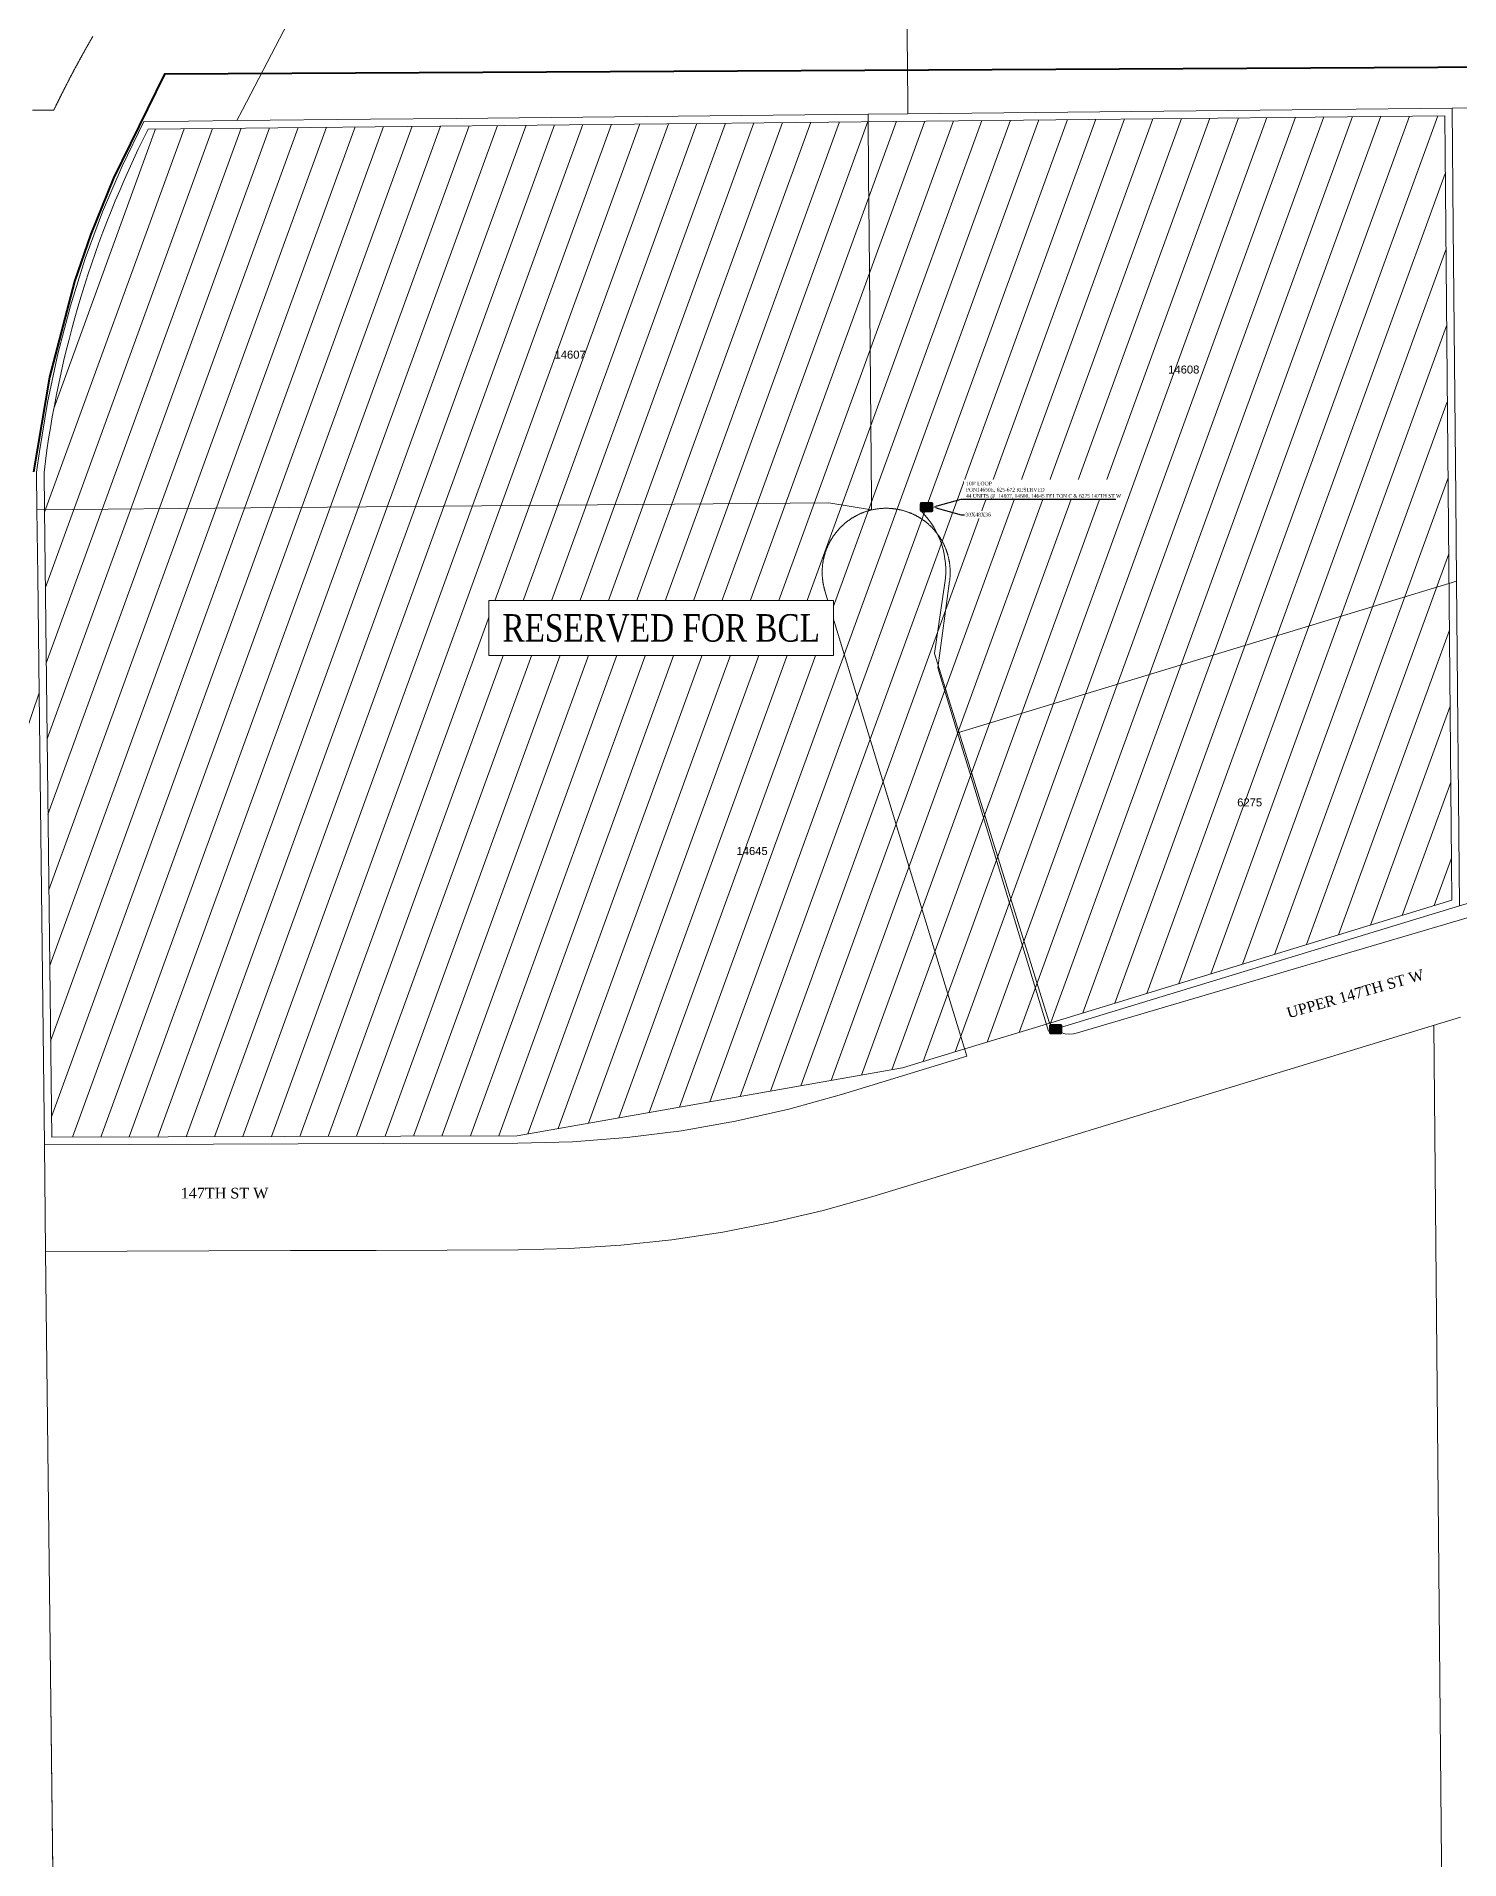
# Model space of a CAD drawing. Header units: feet. Extents: x 865220 to 2843432, y -2240498 to 970288.
# Drawn here: x 2833243 to 2834576, y 961475 to 963183 of the extents above; entities that cross this region are included whole.
import ezdxf
from ezdxf import colors
from ezdxf.entities.mleader import LeaderData, LeaderLine
from ezdxf.enums import TextEntityAlignment as Align
from ezdxf.lldxf.tags import DXFTag
from ezdxf.math import Vec2, Vec3

# ---------------------------------------------------------------- set-up
doc = ezdxf.new("R2010")
doc.units = ezdxf.units.FT
doc.header["$LTSCALE"] = 0.015
doc.header["$MEASUREMENT"] = 0
for name, color, linetype, lineweight in [('72B', 112, '72B', 5), ('RUNNING LINE (UNDERGROUND)', 10, 'Continuous', 40), ('WORK BOUNDARY', 110, 'Continuous', 40)]:
    doc.layers.add(name, color=color, linetype=linetype, lineweight=lineweight)
for name, color, linetype in [('Dakota County Addresses', 7, 'Continuous'), ('Dakota County Parcels', 7, 'Continuous'), ('DETAIL', 7, 'Continuous'), ('NOTES', 7, 'Continuous'), ('PROP_TEL', 6, 'Continuous'), ('STREET NAME', 7, 'Continuous'), ('TELEPHONE STRUCT-PROP', 6, 'Continuous')]:
    doc.layers.add(name, color=color, linetype=linetype)
doc.styles.add('Dimensions 100', font='arial.ttf')
doc.styles.add('Line', font='txt.shx', dxfattribs={"height": 3})
doc.styles.add('SIMPLEX', font='times.ttf', dxfattribs={"width": 0.8})
doc.styles.get("Standard").update_dxf_attribs({"font": 'times.ttf'})
doc.styles.add('Utilities', font='arial.ttf', dxfattribs={"height": 2.5})
tags = doc.linetypes.add('72B', pattern='A,80,-5,["72B",Line,S=1.5,R=0,X=0,Y=-1.5],-20', length=105).pattern_tags.tags
tags[6] = DXFTag(74, 10)

# ---------------------------------------------------------------- blocks, each defined once
blk = doc.blocks.new('ACMAP_ANN_TEMPLATE_Dakota County Addresses')
at = {"layer": 'Dakota County Addresses', "style": 'Dimensions 100'}
blk.add_attdef('DakotaCountyAddress', text='', height=50, dxfattribs=at).set_placement((0, 0), align=Align.CENTER)
blk = doc.blocks.new('NEW HH')
at = {"ltscale": 40, "true_color": 0xffffff}
h = blk.add_hatch(color=7, dxfattribs=at)
h.dxf.hatch_style = 1
h.paths.add_polyline_path([(-0.06105542969374866, -0.03052771484690631, 0.4142135623730951), (-0.04579157227031772, -0.04579157227033726), (0.04579157227026798, -0.04579157227033726, 0.4142135623730951), (0.06105542969369893, -0.03052771484690631), (0.06105542969369893, 0.03052771484699512, 0.4142135623736632), (0.04579157227023838, 0.04579157227042607), (-0.04579157227034732, 0.04579157227024844, 0.414213562372527), (-0.06105542969374866, 0.03052771484681749)])
at = {"layer": 'RUNNING LINE (UNDERGROUND)', "color": 6, "lineweight": 0, "const_width": 0.005, "flags": 128}
blk.add_lwpolyline([(-0.06105542969374866, 0.03052771484681749), (-0.06105542969374866, -0.03052771484690631, 0.414213562373095), (-0.04579157227031772, -0.04579157227033726), (0.04579157227026798, -0.04579157227033726, 0.414213562373095), (0.06105542969369893, -0.03052771484690631), (0.06105542969369893, 0.03052771484699512, 0.414213562373095), (0.04579157227026798, 0.04579157227042607), (-0.04579157227031772, 0.04579157227024844, 0.414213562373095)], format="xyb", close=True, dxfattribs=at)
at = {"layer": 'TELEPHONE STRUCT-PROP', "color": 18, "true_color": 0x000000, "style": 'Utilities'}
blk.add_text('HH', height=0.05, dxfattribs=at).set_placement((-2.486899575160351e-14, -4.440892098500626e-14), align=Align.MIDDLE_CENTER)

msp = doc.modelspace()

# ---------------------------------------------------------------- hatches: boundary and pattern name
at = {"layer": 'NOTES', "lineweight": 5, "ltscale": 100, "transparency": 33554623}
h = msp.add_hatch(dxfattribs=at)
h.set_pattern_fill('ANSI31', color=5, scale=200, angle=25)
h.set_pattern_definition([(70, (2833249.873880917, 962151.5300331897), (-23.49231551964771, 8.550503583141719), [])])
h.paths.add_polyline_path([(2833347.589338623, 963096.438834881, 0.08729547607248989), (2833249.873880917, 962774.5251677592), (2833250.278273049, 962739.7150911163), (2833257.115634802, 962151.5300331897), (2833693.32477564, 962152.9049820453), (2834054.375099075, 962216.4320151947), (2834112.754862714, 962234.2566975898), (2834189.259593671, 962257.6153291083), (2834569.218464925, 962373.6304392244), (2834562.462544776, 963108.9742733127)])

# ---------------------------------------------------------------- linework, layer by layer
at = {"layer": '72B', "lineweight": 5, "ltscale": 100, "flags": 128}
msp.add_lwpolyline([(2835954.85553754, 962487.1767841788), (2835854.656502668, 962482.4994871069), (2835726, 962474), (2835172.275568924, 962474.0039382955, 0.03837429374884616), (2834971, 962456.5, 0.02228077508469801), (2834736, 962402), (2834218.5, 962249.5, -0.36754572812633), (2834191.687956515, 962259.4220682777), (2834084.5, 962605), (2834094, 962671, 0.2379149485187785), (2834072.358885303, 962737.5476607615)], format="xyb", dxfattribs=at)
at = {"layer": 'Dakota County Parcels', "lineweight": 5, "ltscale": 100}
for p, q in [((2833239.03563318, 963114.02061898), (2833259.042530906, 963114.192784739)), ((2834059.386234731, 963110.7857509267), (2834569.397867306, 963116.0462067474)), ((2835090.623794147, 963121.4245965232), (2834569.397867306, 963116.0462067474)), ((2833343.276283145, 963103.3947040637), (2833385.138833941, 963103.826924247)), ((2833385.138833941, 963103.826924247), (2833430.487764465, 963104.2968692195)), ((2833430.487764465, 963104.2968692195), (2833555.963583783, 963105.5894928214)), ((2833555.963583783, 963105.5894928214), (2833636.21379405, 963106.41750062)), ((2833242.868981298, 962774.9062684674), (2833245.538276107, 962794.321448141)), ((2833242.868981298, 962774.9062684674), (2833243.278745953, 962739.6337250595)), ((2833243.278745953, 962739.6337250595), (2833243.99899822, 962677.6806301188)), ((2834025.25014704, 962739.3979183708), (2833985.200469032, 962746.0332812977)), ((2833245.274860397, 962567.9285297219), (2833243.99899822, 962677.6806301188)), ((2834098.510289325, 962672.850104851), (2834087.324437879, 962591.4756374222)), ((2834114.798966634, 962227.5618010883), (2833981.696680073, 962663.5009283435)), ((2834105.897136424, 962530.646012557), (2834087.324437879, 962591.4756374222)), ((2834576.266232702, 962368.4633412745), (2834659.335771658, 962393.8263901)), ((2834576.266324452, 962368.4583424118), (2834191.303778809, 962250.9204574053)), ((2834026.418863346, 962096.0313636411), (2834577.22424499, 962264.204888833)), ((2834562.247058116, 961173.8637923386), (2834552.299012632, 962256.5994573322)), ((2834114.798966634, 962227.5618010883), (2833997.220540726, 962191.6624077421)), ((2833255.658026634, 961674.6770957795), (2833254.443826312, 961779.1308826667)), ((2833268.662515139, 960555.9244044248), (2833255.658026634, 961674.6770957795))]:
    msp.add_line(p, q, dxfattribs=at)
for points in [[(2834055.70892213, 963507.2458328877), (2834059.293483114, 963120.7841944185), (2834059.386234731, 963110.7857509267)], [(2833430.487764465, 963104.2968692195), (2833435.729485931, 963114.3504268948), (2833617.518816255, 963463.0118285019)], [(2833295.690105941, 963183.3829551165), (2833295.439739668, 963182.9502200235), (2833295.189574401, 963182.5173616272), (2833294.939610151, 963182.0843799051), (2833294.689871922, 963181.6512750809), (2833294.440334488, 963181.218071935), (2833294.191023285, 963180.7847207088), (2833293.941887885, 963180.3512709413), (2833293.692978492, 963179.9176980678), (2833293.444270125, 963179.4840018947), (2833293.19578777, 963179.0501826305), (2833292.947506421, 963178.6162400295), (2833292.699425896, 963178.1821991291), (2833292.451546569, 963177.7480099064), (2833292.203893072, 963177.3137225967), (2833291.956440575, 963176.8793119651), (2833291.709214098, 963176.4447782238), (2833291.462188626, 963176.0101211865), (2833291.215363978, 963175.5753658277), (2833290.968740542, 963175.1404621538), (2833290.722342903, 963174.7054603894), (2833290.4761463, 963174.2703352992), (2833290.2301507, 963173.8350869019), (2833289.984380893, 963173.3997403991), (2833289.738812328, 963172.9642455888), (2833289.493444564, 963172.5286524531), (2833289.248302815, 963172.0929362339), (2833289.00336207, 963171.6570966926), (2833288.758622142, 963171.2211588372), (2833288.514108432, 963170.7850728792), (2833288.269795525, 963170.3488886107), (2833288.025708427, 963169.912606233), (2833287.78179755, 963169.4761753429), (2833287.53813748, 963169.0396465522), (2833287.294653642, 963168.6029692378), (2833287.051395385, 963168.1662188258), (2833286.808338364, 963167.7293201026), (2833286.565507143, 963167.2923232701), (2833286.322876935, 963166.8552031231), (2833286.080447736, 963166.4179596615), (2833285.838244557, 963165.9805931125), (2833285.596242186, 963165.5431282383), (2833285.354440837, 963165.1055400644), (2833285.112865488, 963164.6678287697), (2833284.871490953, 963164.230019172), (2833284.630342421, 963163.7920864571), (2833284.389394908, 963163.3540304464), (2833284.148648412, 963162.9158511285), (2833283.908127733, 963162.477573694), (2833283.667808053, 963162.0391729523), (2833283.427714393, 963161.6006490972), (2833283.187821527, 963161.1620269429), (2833282.948129681, 963160.7232814517), (2833282.708663855, 963160.2844128918), (2833282.469398826, 963159.8454459917), (2833282.23033483, 963159.406355792), (2833281.991496823, 963158.9671424788), (2833281.752884641, 963158.5278310825), (2833281.514473462, 963158.0883963343), (2833281.276263305, 963157.6488383051), (2833281.038253936, 963157.2091819693), (2833280.800470597, 963156.7694025089), (2833280.562913274, 963156.3294999462), (2833280.325556746, 963155.8894990694), (2833280.088401234, 963155.4493749004), (2833279.851471535, 963155.0091526147), (2833279.614743046, 963154.5687820178), (2833279.378215162, 963154.1283381034), (2833279.141913503, 963153.6877460827), (2833278.905837642, 963153.2470559676), (2833278.669962591, 963152.8062675272), (2833278.434288773, 963152.3653307792), (2833278.198840537, 963151.9243209336), (2833277.963593529, 963151.4831627656), (2833277.728572316, 963151.0419065033), (2833277.493751913, 963150.600551923), (2833277.259132531, 963150.1590740208), (2833277.024739164, 963149.7174730275), (2833276.790571808, 963149.275748932), (2833276.55660505, 963148.8339515079), (2833276.322839505, 963148.3920057763), (2833276.08929977, 963147.9499619391), (2833275.855961055, 963147.5077948023), (2833275.622848132, 963147.0655295562), (2833275.389936026, 963146.623165996), (2833275.157250145, 963146.180654322), (2833274.92476485, 963145.7380693492), (2833274.692505784, 963145.2953362663), (2833274.460447525, 963144.8525048655), (2833274.228615067, 963144.4095753592), (2833273.996983626, 963143.9665225495), (2833273.765577977, 963143.5233716194), (2833273.534373353, 963143.0800973822), (2833273.303369747, 963142.6366998416), (2833273.072591934, 963142.1932041955), (2833272.84203993, 963141.7496104252), (2833272.611688949, 963141.3058933739), (2833272.381563971, 963140.8620531943), (2833272.151639805, 963140.418114708), (2833271.921916445, 963139.9740779151), (2833271.692419097, 963139.5299179975), (2833271.463147761, 963139.0856349927), (2833271.234077224, 963138.6412536774), (2833271.005207494, 963138.1967740443), (2833270.776588787, 963137.7521715027), (2833270.548146084, 963137.3074454602), (2833270.319928984, 963136.8626462978), (2833270.091938109, 963136.4176990327), (2833269.864147822, 963135.9726784576), (2833269.636583759, 963135.5275097836), (2833269.409220291, 963135.0822677847), (2833269.182082836, 963134.6369026836), (2833268.955146402, 963134.191414268), (2833268.728435762, 963133.7458277505), (2833268.501925936, 963133.3001429227), (2833268.275642121, 963132.8543349926), (2833268.049584114, 963132.4084289533), (2833267.823727121, 963131.9623995919), (2833267.598070918, 963131.5162719202), (2833267.372640527, 963131.0700461541), (2833267.147436163, 963130.6236972783), (2833266.92243259, 963130.1772500922), (2833266.697655038, 963129.7306797889), (2833266.473078292, 963129.2840111826), (2833266.248727548, 963128.8372194667), (2833266.024577416, 963128.3903544408), (2833265.80065349, 963127.943341301), (2833265.576930167, 963127.4962548662), (2833265.353432863, 963127.0490453069), (2833265.130161358, 963126.6017376494), (2833264.90709087, 963126.1543066811), (2833264.684246189, 963125.7067776148), (2833264.461602516, 963125.2591252115), (2833264.239184445, 963124.8113997255), (2833264.016992584, 963124.3635261294), (2833263.795001328, 963123.9155792159), (2833263.573211077, 963123.4675089766), (2833263.351671633, 963123.0193408665), (2833263.130333001, 963122.5710744348), (2833262.909195389, 963122.1226846848), (2833262.688283552, 963121.6741968219), (2833262.467572759, 963121.2255856481), (2833262.247112545, 963120.7769015816), (2833262.026828351, 963120.3280939956), (2833261.806795168, 963119.8791635123), (2833261.586962584, 963119.4301597115), (2833261.367331017, 963118.9810325888), (2833261.147925468, 963118.5317823787), (2833260.928745494, 963118.082459056), (2833260.709791555, 963117.6330126349), (2833260.491038406, 963117.1834678848), (2833260.272486266, 963116.7337998201), (2833260.05415974, 963116.2840586652), (2833259.836059222, 963115.8341944006), (2833259.618184497, 963115.3842320193), (2833259.400510791, 963114.9341463458), (2833259.042530906, 963114.192784739)], [(2833636.21379405, 963106.41750062), (2834022.05003657, 963110.4003484596), (2834059.386234731, 963110.7857509267)], [(2834025.25014704, 962739.3979183708), (2834025.162023935, 962749.6143339213), (2834023.01596831, 962998.41448876), (2834022.558894103, 963051.4068667304), (2834022.050052857, 963110.398398747), (2834022.05003657, 963110.4003484596)], [(2834573.472562811, 962672.5430937198), (2834572.750772351, 962751.1012845126), (2834570.426659613, 963004.0631970067), (2834569.397867306, 963116.0462067474)], [(2833245.538276107, 962794.321448141), (2833253.004053689, 962840.2443895165), (2833262.681629396, 962885.752618925), (2833274.548363358, 962930.7396734443), (2833288.576494345, 962975.1003094364), (2833304.733204701, 963018.7307486881), (2833322.980697145, 963061.5289212104), (2833343.276283145, 963103.3947040637)], [(2833985.200469032, 962746.0332812977), (2833443.250814778, 962741.3586195644), (2833243.278745953, 962739.6337250595)], [(2834025.25014704, 962739.3979183708), (2834024.76413703, 962739.2806915168), (2834024.279110917, 962739.1593981695), (2834023.795143269, 962739.0340889667), (2834023.312209322, 962738.9047387068), (2834022.83038383, 962738.7713729863), (2834022.349691801, 962738.6339920324), (2834021.870158032, 962738.4926210504), (2834021.391807716, 962738.3472352524), (2834020.914690421, 962738.1978850376), (2834020.438856164, 962738.0445708383), (2834019.964280119, 962737.8872674529), (2834019.4910617, 962737.7260506761), (2834019.019176273, 962737.5608703431), (2834018.548698456, 962737.3917770472), (2834018.079653204, 962737.2187710044), (2834017.612065543, 962737.0418524344), (2834017.145960253, 962736.8610465315), (2834016.681362318, 962736.6763535042), (2834016.218346537, 962736.4877989825), (2834015.756912692, 962736.2954079409), (2834015.297085791, 962736.0991806213), (2834014.838915804, 962735.8991174262), (2834014.382427729, 962735.6952185717), (2834013.927645965, 962735.4875592378), (2834013.474620695, 962735.2761148524), (2834013.023376901, 962735.060885628), (2834012.573939397, 962734.841896781), (2834012.126357735, 962734.6191986885), (2834011.68063214, 962734.3927663912), (2834011.236787394, 962734.1626250793), (2834010.794898491, 962733.9287753825), (2834010.354990014, 962733.6912675027), (2834009.917061731, 962733.4501264107), (2834009.481139081, 962733.2053023588), (2834009.047296417, 962732.9568709594), (2834008.615533528, 962732.7048571866), (2834008.185875818, 962732.4492112708), (2834007.758372464, 962732.1900336083), (2834007.333023887, 962731.9272742246), (2834006.909904638, 962731.6609837089), (2834006.489014518, 962731.3911870804), (2834006.070378528, 962731.117884529), (2834005.654046442, 962730.8411014911), (2834005.240018075, 962730.5608629521), (2834004.828368163, 962730.2771945347), (2834004.419071747, 962729.990096045), (2834004.012178603, 962729.6995928672), (2834003.607738508, 962729.4057104264), (2834003.205751265, 962729.1084737305), (2834002.806266853, 962728.8078832079), (2834002.409284854, 962728.5039888073), (2834002.014855269, 962728.1967909944), (2834001.623002886, 962727.8863149371), (2834001.233752508, 962727.5725858633), (2834000.847128887, 962727.2556289744), (2834000.463157039, 962726.9354444754), (2834000.081861531, 962726.6120825533), (2833999.703267178, 962726.2855684583), (2833999.327423943, 962725.9559025553), (2833998.954331637, 962725.6231098745), (2833998.584040048, 962725.2872158152), (2833998.216548941, 962724.948245385), (2833997.851882912, 962724.6062487748), (2833997.490092155, 962724.2612014126), (2833997.131201256, 962723.9131534856), (2833996.775210016, 962723.5621300202), (2833996.422168193, 962723.2081563931), (2833996.072075597, 962722.8512576309), (2833995.724957235, 962722.4914339345), (2833995.380862447, 962722.1287607003), (2833995.039816446, 962721.7632131551), (2833994.701818814, 962721.3948412773), (2833994.366894565, 962721.023645283), (2833994.035068046, 962720.6497003783), (2833993.706389478, 962720.2729819876), (2833993.380858203, 962719.8935650673), (2833993.058499473, 962719.5114248667), (2833992.739337827, 962719.1266115655), (2833992.423373076, 962718.7391501602), (2833992.11067979, 962718.3490912851), (2833991.801208175, 962717.9564095263), (2833991.49505759, 962717.5611806859), (2833991.19220285, 962717.1634295594), (2833990.89266914, 962716.7631313775), (2833990.59645563, 962716.3603861232), (2833990.303637525, 962715.9551694144), (2833990.014214398, 962715.5475312409), (2833989.72818605, 962715.1374965843), (2833989.445577262, 962714.7250907023), (2833989.166412807, 962714.3103387554), (2833988.890717496, 962713.89326596), (2833988.618515912, 962713.4739225295), (2833988.349832815, 962713.0523336504), (2833988.084643233, 962712.6284991291), (2833987.822996524, 962712.2024943654), (2833987.564917678, 962711.7743195605), (2833987.310431488, 962711.3439999309), (2833987.059512755, 962710.9115602758), (2833986.812235828, 962710.477076174), (2833986.568550923, 962710.0405222599), (2833986.328532635, 962709.6019491081), (2833986.092180524, 962709.1614067305), (2833985.859519398, 962708.7189203363), (2833985.630524226, 962708.2744897131), (2833985.405269607, 962707.8281654727), (2833985.183705137, 962707.3799972136), (2833984.965930772, 962706.9299857405), (2833984.751871132, 962706.4781804357), (2833984.541600982, 962706.0246069331), (2833984.335120126, 962705.5692901884), (2833984.13245312, 962705.1122804557), (2833983.933574999, 962704.6535774965), (2833983.738535105, 962704.1932567258), (2833983.547358443, 962703.7313183334), (2833983.359994818, 962703.2677869324), (2833983.176543568, 962702.8027383212), (2833982.996954924, 962702.3361470897), (2833982.821253273, 962701.8680884514), (2833982.649488363, 962701.3985878092), (2833982.481610026, 962700.9276697349), (2833982.317667801, 962700.4553846393), (2833982.051555838, 962699.6601946068)], [(2834059.791280658, 962737.322624271), (2834059.321364057, 962737.4933107954), (2834058.850055429, 962737.6600609694), (2834058.377379795, 962737.8228750166), (2834057.903337137, 962737.9817529146), (2834057.428002677, 962738.1366703224), (2834056.951401384, 962738.2876274262), (2834056.473533495, 962738.4345992517), (2834055.994473976, 962738.5775864099), (2834055.514247825, 962738.7165891055), (2834055.032855473, 962738.851557364), (2834054.550371481, 962738.9825417895), (2834054.06682147, 962739.1094676044), (2834053.582230023, 962739.2323850107), (2834053.096622561, 962739.3512442273), (2834052.610023872, 962739.4660704669), (2834052.122509352, 962739.576814336), (2834051.634078803, 962739.6835008685), (2834051.144782193, 962739.7861304481), (2834050.654644975, 962739.8846533049), (2834050.163691702, 962739.9791196596), (2834049.671997985, 962740.0694551107), (2834049.179538418, 962740.1557094727), (2834048.686388219, 962740.2378583674), (2834048.192572355, 962740.3159019959), (2834047.698116051, 962740.3898155589), (2834047.203069289, 962740.4595995147), (2834046.707456851, 962740.5252790425), (2834046.211329165, 962740.5868045588), (2834045.714686003, 962740.6442010861), (2834045.217577598, 962740.6974440229), (2834044.720053693, 962740.7465587829), (2834044.222139518, 962740.791520593), (2834043.723860063, 962740.8323296544), (2834043.225265332, 962740.8689863954), (2834042.726380305, 962740.9014909987), (2834042.227229984, 962740.9298437026), (2834041.72786457, 962740.9540199165), (2834041.228333848, 962740.9740450468), (2834040.728638037, 962740.9898941044), (2834040.228826901, 962741.0015924957), (2834039.728950669, 962741.0091156599), (2834039.229009098, 962741.0124885787), (2834038.729052413, 962741.0116866727), (2834038.229130601, 962741.0067103666), (2834037.729293441, 962740.9975850743), (2834037.229516169, 962740.9842855905), (2834036.72987374, 962740.9668125336), (2834036.23039095, 962740.9451911089), (2834035.731118024, 962740.9193967518), (2834035.232079945, 962740.889429671), (2834034.733301265, 962740.8553400498), (2834034.234807451, 962740.817078111), (2834033.736673442, 962740.774644484), (2834033.238898853, 962740.7280891624), (2834032.741533876, 962740.6773875516), (2834032.244603708, 962740.6225148973), (2834031.748157943, 962740.5635215912), (2834031.252221557, 962740.500407846), (2834030.756819758, 962740.4331488584), (2834030.262002334, 962740.3617700685), (2834029.767794504, 962740.2862466734), (2834029.274220842, 962740.2066288528), (2834028.781331533, 962740.1228920755), (2834028.289176363, 962740.0350617294), (2834027.797755341, 962739.9431378145), (2834027.307118669, 962739.8470957403), (2834026.817290937, 962739.7469857384), (2834026.328322111, 962739.6428082075), (2834025.840237417, 962739.5345383596), (2834025.25014704, 962739.3979183708)], [(2834098.510289325, 962672.850104851), (2834098.576294222, 962673.3456700046), (2834098.638195107, 962673.8417508241), (2834098.695916798, 962674.3383716953), (2834098.749535107, 962674.8354332384), (2834098.799000246, 962675.3329100583), (2834098.844312221, 962675.8308021661), (2834098.885471444, 962676.3290595349), (2834098.922478333, 962676.8276322011), (2834098.955308114, 962677.3264949333), (2834098.984011185, 962677.8255981815), (2834099.008537566, 962678.3249415096), (2834099.028912644, 962678.8244751443), (2834099.045111863, 962679.3241488871), (2834099.057160228, 962679.823962928), (2834099.065033347, 962680.3238420871), (2834099.068756429, 962680.8237615798), (2834099.068304473, 962681.3237211828), (2834099.06367812, 962681.8236459133), (2834099.054902568, 962682.3235109721), (2834099.041928039, 962682.8232909788), (2834099.024829939, 962683.3229365323), (2834099.003533481, 962683.8224220139), (2834098.978088875, 962684.3217228588), (2834098.948496521, 962684.820789085), (2834098.914731652, 962685.3195954424), (2834098.876819662, 962685.8180921872), (2834098.834760584, 962686.3162793156), (2834098.788555008, 962686.8140818228), (2834098.738178166, 962687.3114745107), (2834098.683680241, 962687.8084327888), (2834098.625036473, 962688.3049314816), (2834098.562247265, 962688.8009205733), (2834098.495337821, 962689.2963752833), (2834098.424283575, 962689.7912453983), (2834098.349134712, 962690.2855063428), (2834098.269866642, 962690.7791079443), (2834098.186479399, 962691.2720501658), (2834098.098973388, 962691.7642830249), (2834098.0073738, 962692.2557817448), (2834097.911706277, 962692.7464715366), (2834097.811920816, 962693.2363519829), (2834097.708092615, 962693.725398713), (2834097.600172095, 962694.2135613312), (2834097.488184682, 962694.7007900265), (2834097.372130363, 962695.1870848027), (2834097.252059558, 962695.6723961097), (2834097.127922488, 962696.1566985187), (2834096.999769542, 962696.6399424647), (2834096.867576154, 962697.1220777121), (2834096.731392118, 962697.6031297159), (2834096.59119326, 962698.0829982583), (2834096.446979387, 962698.561708336), (2834096.298801079, 962699.039185391), (2834096.146658586, 962699.5154044118), (2834095.990551903, 962699.990365417), (2834095.83048163, 962700.4639933866), (2834095.666473002, 962700.9362635624), (2834095.498526215, 962701.4071509328), (2834095.326666469, 962701.8766307209), (2834095.150919188, 962702.3446531382), (2834094.971259362, 962702.8112179909), (2834094.787712629, 962703.2762504418), (2834094.600304191, 962703.739725766), (2834094.409034036, 962704.2016439412), (2834094.213927596, 962704.6619551938), (2834094.01501028, 962705.1206097093), (2834093.812257076, 962705.5776073125), (2834093.605693622, 962706.0328731958), (2834093.3953697, 962706.4864328031), (2834093.181236156, 962706.9381857116), (2834092.963367562, 962707.3881825332), (2834092.741764732, 962707.8363232922), (2834092.516427692, 962708.2826079999), (2834092.287381837, 962708.7269868602), (2834092.054652184, 962709.1694600855), (2834091.818214347, 962709.6099524696), (2834091.578143114, 962710.0484896426), (2834091.334389115, 962710.4849961933), (2834091.087052541, 962710.9194479596), (2834090.83605841, 962711.3518443194), (2834090.581507332, 962711.7821111355), (2834090.323349101, 962712.2102729541), (2834090.061659338, 962712.6362554294), (2834089.796413267, 962713.0600333561), (2834089.527636066, 962713.4815819461), (2834089.255377952, 962713.9008766089), (2834088.979614127, 962714.3178921652), (2834088.700394812, 962714.7326040205), (2834088.417745419, 962715.144962379), (2834088.131640932, 962715.5549670507), (2834087.842156769, 962715.9625686642), (2834087.549268144, 962716.3677420032), (2834087.253025257, 962716.7704625141), (2834086.953428524, 962717.1706801814), (2834086.650502953, 962717.568395206), (2834086.344273723, 962717.9635828335), (2834086.034766071, 962718.3562182498), (2834085.722005605, 962718.7462266956), (2834085.405992105, 962719.1336331379), (2834085.086751008, 962719.5183878068), (2834084.764332283, 962719.9004911345), (2834084.438736576, 962720.2798681085), (2834084.110013858, 962720.6565191608), (2834083.778139167, 962721.0304440868), (2834083.443163092, 962721.4015683059), (2834083.105110633, 962721.769892012), (2834082.763982011, 962722.1353902419), (2834082.419827629, 962722.4980134044), (2834082.072672284, 962722.857786705), (2834081.722541587, 962723.2146353472), (2834081.369435544, 962723.568559346), (2834081.013379557, 962723.919508924), (2834080.654423439, 962724.2675094914), (2834080.292592778, 962724.6124862556), (2834079.927887599, 962724.9544392277), (2834079.560332886, 962725.2933686201), (2834079.189979464, 962725.6291748595), (2834078.816851938, 962725.9619081479), (2834078.440950472, 962726.2915434849), (2834078.062325737, 962726.6180063013), (2834077.680977691, 962726.9412965935), (2834077.296956347, 962727.2614147936), (2834076.910286893, 962727.5783360873), (2834076.520994987, 962727.8919857193), (2834076.129080177, 962728.2024136719), (2834075.734618087, 962728.5095455919), (2834075.337583719, 962728.8133812782), (2834074.938052294, 962729.1138963264), (2834074.536023787, 962729.4110907402), (2834074.131523617, 962729.7049147647), (2834073.724601992, 962729.9953438204), (2834073.315258904, 962730.2823778775), (2834072.903544565, 962730.56599239), (2834072.489484163, 962730.8461625439), (2834072.07310271, 962731.122888555), (2834071.654450628, 962731.3961208512), (2834071.233502876, 962731.665859231), (2834070.810334696, 962731.9320793163), (2834070.384971074, 962732.1947813269), (2834069.957412422, 962732.453915247), (2834069.527733927, 962732.7094567132), (2834069.095935409, 962732.9614307445), (2834068.662042256, 962733.2097875339), (2834068.226104465, 962733.4545274985), (2834067.788122249, 962733.695625664), (2834067.348170611, 962733.9330826302), (2834066.906224945, 962734.1668482248), (2834066.462385253, 962734.3969232452), (2834066.01662676, 962734.6232825194), (2834065.568974425, 962734.8459262226), (2834065.119503492, 962735.0648300399), (2834064.668238914, 962735.279994109), (2834064.215181138, 962735.4913684961), (2834063.760379945, 962735.6989785966), (2834063.303860733, 962735.9027746182), (2834062.845648312, 962736.1027817663), (2834062.385818057, 962736.2989506808), (2834061.92434501, 962736.4912811529), (2834061.461279339, 962736.6797485959), (2834060.996670849, 962736.8643784497), (2834060.530545169, 962737.0450958994), (2834059.791280658, 962737.322624271)], [(2833982.051555838, 962699.6601946068), (2833981.898217393, 962699.1843733725), (2833981.748814451, 962698.7072601181), (2833981.603396383, 962698.2289302174), (2833981.461987983, 962697.7494089243), (2833981.324564028, 962697.2687210117), (2833981.191174311, 962696.7868918788), (2833981.061793217, 962696.3039963034), (2833980.936420942, 962695.820009311), (2833980.815106871, 962695.3350063015), (2833980.697825774, 962694.8490120445), (2833980.584602448, 962694.3620517824), (2833980.475461481, 962693.8741756764), (2833980.370352662, 962693.3854083319), (2833980.269350766, 962692.8957753566), (2833980.17243041, 962692.4053265427), (2833980.079591554, 962691.9140618977), (2833979.990833585, 962691.4220563855), (2833979.906206308, 962690.9293354612), (2833979.825684483, 962690.4359238532), (2833979.749267926, 962689.9418466028), (2833979.676956221, 962689.447153711), (2833979.60879913, 962688.9518705469), (2833979.544746251, 962688.4560467314), (2833979.484847398, 962687.959707645), (2833979.429077317, 962687.4628781055), (2833979.377460616, 962686.9656083), (2833979.329972079, 962686.4679230016), (2833979.286636298, 962685.9698724088), (2833979.247453262, 962685.4714565773), (2833979.21244734, 962684.9727506277), (2833979.181568541, 962684.4737542022), (2833979.154866452, 962683.9745176744), (2833979.132315648, 962683.4750908588), (2833979.113941121, 962682.9754739378), (2833979.099717256, 962682.4757417191), (2833979.089644052, 962681.9758941617), (2833979.083771077, 962681.4759817135), (2833979.082047922, 962680.9760539394), (2833979.084474603, 962680.4761108358), (2833979.091100667, 962679.9762028207), (2833979.101875738, 962679.4763794441), (2833979.116799579, 962678.9766657364), (2833979.135896993, 962678.4770868805), (2833979.159167757, 962677.9776678693), (2833979.186586261, 962677.4784835104), (2833979.218177507, 962676.979534005), (2833979.253916058, 962676.4808691118), (2833979.293826721, 962675.9825140585), (2833979.33785908, 962675.4845184062), (2833979.386062925, 962674.9869075802), (2833979.438413029, 962674.4897063647), (2833979.494883996, 962673.9929645446), (2833979.555500614, 962673.4967073363), (2833979.620262461, 962673.0009847071), (2833979.689144549, 962672.5057964635), (2833979.762146237, 962672.0112176028), (2833979.839267532, 962671.5172481064), (2833979.920507806, 962671.0239629608), (2833980.005867287, 962670.5313372102), (2833980.095295102, 962670.039470372), (2833980.188841285, 962669.548362897), (2833980.286480627, 962669.0580395472), (2833980.388187677, 962668.5685501259), (2833980.493987281, 962668.079919846), (2833980.603853962, 962667.5921984736), (2833980.71776257, 962667.1054107968), (2833980.835737857, 962666.6195820209), (2833980.957754433, 962666.1347619456), (2833981.083812067, 962665.6509755452), (2833981.213885557, 962665.1682476338), (2833981.347999706, 962664.6866033834), (2833981.486103891, 962664.2061173965), (2833981.696680073, 962663.5009283435)], [(2833243.99899822, 962677.6806301188), (2833245.274860397, 962567.9285297219), (2833250.196787337, 962144.508189929), (2833250.95728583, 962079.0781429086), (2833251.358963726, 962044.522233763), (2833254.443826312, 961779.1308826667), (2833255.658026634, 961674.6770957795), (2833268.662515139, 960555.9244044248)], [(2834573.472562811, 962672.5430937198), (2834148.200928901, 962543.4841294151), (2834105.897136424, 962530.646012557)], [(2834576.266324452, 962368.4583424118), (2834576.266232702, 962368.4633412745), (2834573.472562811, 962672.5430937198)], [(2833173.563443473, 962313.4127486881), (2833188.283297619, 962377.9070182603), (2833205.154836296, 962441.8721352976), (2833224.159130994, 962505.2363357481), (2833245.274860397, 962567.9285297219)], [(2833250.95728583, 962079.0781429086), (2833250.196787337, 962144.508189929), (2833245.274860397, 962567.9285297219)], [(2834105.897136424, 962530.646012557), (2834119.818911392, 962485.0491402235), (2834191.303778809, 962250.9204574053)], [(2833997.220540726, 962191.6624077421), (2833947.804444279, 962177.9069397498), (2833897.777333579, 962166.5732875813), (2833847.25782368, 962157.6883234654), (2833796.365697128, 962151.2731137958), (2833745.221619924, 962147.3428691153), (2833693.946855468, 962145.9069080923)], [(2833693.946855468, 962145.9069080923), (2833568.182316478, 962145.5104845103), (2833487.966662124, 962145.2576471579), (2833250.196787337, 962144.508189929)], [(2833694.262008378, 962045.9182755288), (2833742.403158247, 962047.0988522035), (2833790.453110488, 962050.2872943257), (2833838.328157849, 962055.4780473385), (2833885.944897769, 962062.6620685135), (2833933.220377705, 962071.8268426482), (2833980.072239584, 962082.956403916), (2834026.418863346, 962096.0313636411)], [(2833254.443826312, 961779.1308826667), (2833251.358963726, 962044.522233763), (2833250.95728583, 962079.0781429086)], [(2833251.358963726, 962044.522233763), (2833480.780266624, 962045.2453677293), (2833560.995994511, 962045.4982058306), (2833694.262008378, 962045.9182755288)]]:
    msp.add_lwpolyline(points, dxfattribs=at)
at = {"layer": 'NOTES', "color": 5, "lineweight": 5, "ltscale": 100, "flags": 128}
msp.add_lwpolyline([(2834562.462544776, 963108.9742733127), (2834569.218464925, 962373.6304392244), (2834189.259593671, 962257.6153291083), (2834112.754862714, 962234.2566975898), (2834054.375099075, 962216.4320151947), (2833693.32477564, 962152.9049820453), (2833257.115634802, 962151.5300331897), (2833250.278273049, 962739.7150911163), (2833249.873880917, 962774.5251677592, -0.08729547607249014), (2833347.589338623, 963096.438834881)], format="xyb", close=True, dxfattribs=at)
at = {"layer": 'WORK BOUNDARY', "ltscale": 100, "flags": 128}
msp.add_lwpolyline([(2835922.629604432, 964355.7213102966), (2835847.725484502, 964355.0619438274), (2835869.030175235, 963161.0825583141), (2833362.886935629, 963147.9285572586), (2833314.940883976, 963050.3253570009), (2833293.842765057, 962997.9635751711), (2833278.562428852, 962953.4202496841), (2833254.964966318, 962863.9701260069), (2833239.877625535, 962775.2102765423)], dxfattribs=at)

# ---------------------------------------------------------------- block references
at = {"layer": 'Dakota County Addresses', "lineweight": 5, "ltscale": 100, "xscale": 0.15, "yscale": 0.15, "zscale": 0.15}
for p, values in [((2833742.899880056, 962881.2519431387), {'DakotaCountyAddress': '14607'}), ((2834317.974443648, 962867.3075607319), {'DakotaCountyAddress': '14608'}), ((2834379.692633224, 962461.6027209957), {'DakotaCountyAddress': '6275'}), ((2833913.440701819, 962416.0441269365), {'DakotaCountyAddress': '14645'})]:
    msp.add_blockref('ACMAP_ANN_TEMPLATE_Dakota County Addresses', p, dxfattribs=at).add_auto_attribs(values)
at = {"layer": 'PROP_TEL', "lineweight": 5, "ltscale": 100, "xscale": 100, "yscale": 100, "zscale": 100}
for p in [(2834076.93804253, 962742.1268179886), (2834197.885416369, 962252.78146368)]:
    msp.add_blockref('NEW HH', p, dxfattribs=at)

# ---------------------------------------------------------------- texts
at = {"layer": 'STREET NAME', "lineweight": 5, "ltscale": 100, "insert": (2834413.39311999, 962272.5642821594), "char_height": 10, "attachment_point": 1, "rotation": 16.028175313499315}
msp.add_mtext('UPPER 147TH ST W', dxfattribs=at)
at = {"layer": 'STREET NAME', "lineweight": 5, "ltscale": 100, "insert": (2833377.942830809, 962104.1350849392), "char_height": 10, "attachment_point": 1}
msp.add_mtext('147TH ST W', dxfattribs=at)

# ---------------------------------------------------------------- next in the draw order: texts
at = {"layer": 'NOTES', "color": 5, "lineweight": 5, "ltscale": 100, "insert": (2833679.478297807, 962641.8048134678), "char_height": 25.76118573168148, "attachment_point": 1, "style": 'SIMPLEX', "bg_fill": 19, "box_fill_scale": 1.5, "bg_fill_color": 256, "bg_fill_transparency": 0}
msp.add_mtext('RESERVED FOR BCL', dxfattribs=at)

# ---------------------------------------------------------------- next in the draw order: leaders
at = {"layer": 'DETAIL', "lineweight": 5, "ltscale": 100}
ml = msp.add_multileader_mtext('Standard', dxfattribs=at)
ml.set_content('30X48X36', color=256)
ml.set_leader_properties()
ml.build(insert=Vec2(0, 0))
ml.multileader.update_dxf_attribs({"has_text_frame": 1, "text_left_attachment_type": 2, "text_right_attachment_type": 2, "dogleg_length": 3})
ctx = ml.context
ctx.base_point, ctx.char_height, ctx.landing_gap_size, ctx.plane_origin = Vec3(2834112.440519106, 962735), 3.5, 1.5, Vec3(2834085.693953543, 962775.4689625613)
ctx.left_attachment, ctx.right_attachment, ctx.text_align_type = 2, 2, 1
notes = []
notes.append((ctx, [(1, (1, 1, 0), (2834109.440519106, 962735), (1, 0), 3, [(0, [(2834083.043585499, 962742.1268179886)], 0, [])])]))
ctx.mtext.insert, ctx.mtext.alignment, ctx.mtext.flow_direction = Vec3(2834125.220259553, 962736.7802811824), 2, 5
ctx.mtext.has_bg_fill, ctx.mtext.bg_color, ctx.mtext.bg_scale_factor, ctx.mtext.bg_transparency, ctx.mtext.use_window_bg_color = 1, -1027028792, 1.5, 0, 1
for ctx, leaders in notes:
    for number, flags, end, landing, length, lines in leaders:
        leader = LeaderData()
        leader.index, (leader.has_last_leader_line, leader.has_dogleg_vector, leader.attachment_direction) = number, flags
        leader.last_leader_point, leader.dogleg_vector, leader.dogleg_length = Vec3(end), Vec3(landing), length
        for number, points, colour, breaks in lines:
            line = LeaderLine()
            line.index, line.vertices, line.color, line.breaks = number, Vec3.list(points), colors.encode_raw_color(colour), breaks
            leader.lines.append(line)
        ctx.leaders.append(leader)

# ---------------------------------------------------------------- next in the draw order: leaders
ml = msp.add_multileader_mtext('Standard', dxfattribs=at)
ml.set_content("100' LOOP\\P{\\W0.8;PON14650E, 625-672 RESERVED\\P44 UNITS @  14607, 14608, 14645 FELTON C & 6275 147TH ST W}", color=256)
ml.set_leader_properties()
ml.build(insert=Vec2(0, 0))
ml.multileader.update_dxf_attribs({"text_left_attachment_type": 5, "text_right_attachment_type": 5, "dogleg_length": 3})
ctx = ml.context
ctx.base_point, ctx.char_height, ctx.landing_gap_size, ctx.plane_origin = Vec3(2834112.378561636, 962749.6268179886), 3.5, 1.5, Vec3(2834104.56400307, 962775.0785507252)
ctx.left_attachment, ctx.right_attachment = 5, 5
notes = []
notes.append((ctx, [(1, (1, 1, 0), (2834109.378561636, 962749.6268179886), (1, 0), 3, [(0, [(2834083.043585499, 962742.1268179886)], 0, [])])]))
ctx.mtext.insert, ctx.mtext.flow_direction = Vec3(2834113.878561636, 962765.9971616559), 5
ctx.mtext.has_bg_fill, ctx.mtext.bg_color, ctx.mtext.bg_scale_factor, ctx.mtext.bg_transparency, ctx.mtext.use_window_bg_color = 1, -1027028792, 1.5, 0, 1
for ctx, leaders in notes:
    for number, flags, end, landing, length, lines in leaders:
        leader = LeaderData()
        leader.index, (leader.has_last_leader_line, leader.has_dogleg_vector, leader.attachment_direction) = number, flags
        leader.last_leader_point, leader.dogleg_vector, leader.dogleg_length = Vec3(end), Vec3(landing), length
        for number, points, colour, breaks in lines:
            line = LeaderLine()
            line.index, line.vertices, line.color, line.breaks = number, Vec3.list(points), colors.encode_raw_color(colour), breaks
            leader.lines.append(line)
        ctx.leaders.append(leader)

doc.saveas('drawing.dxf')
